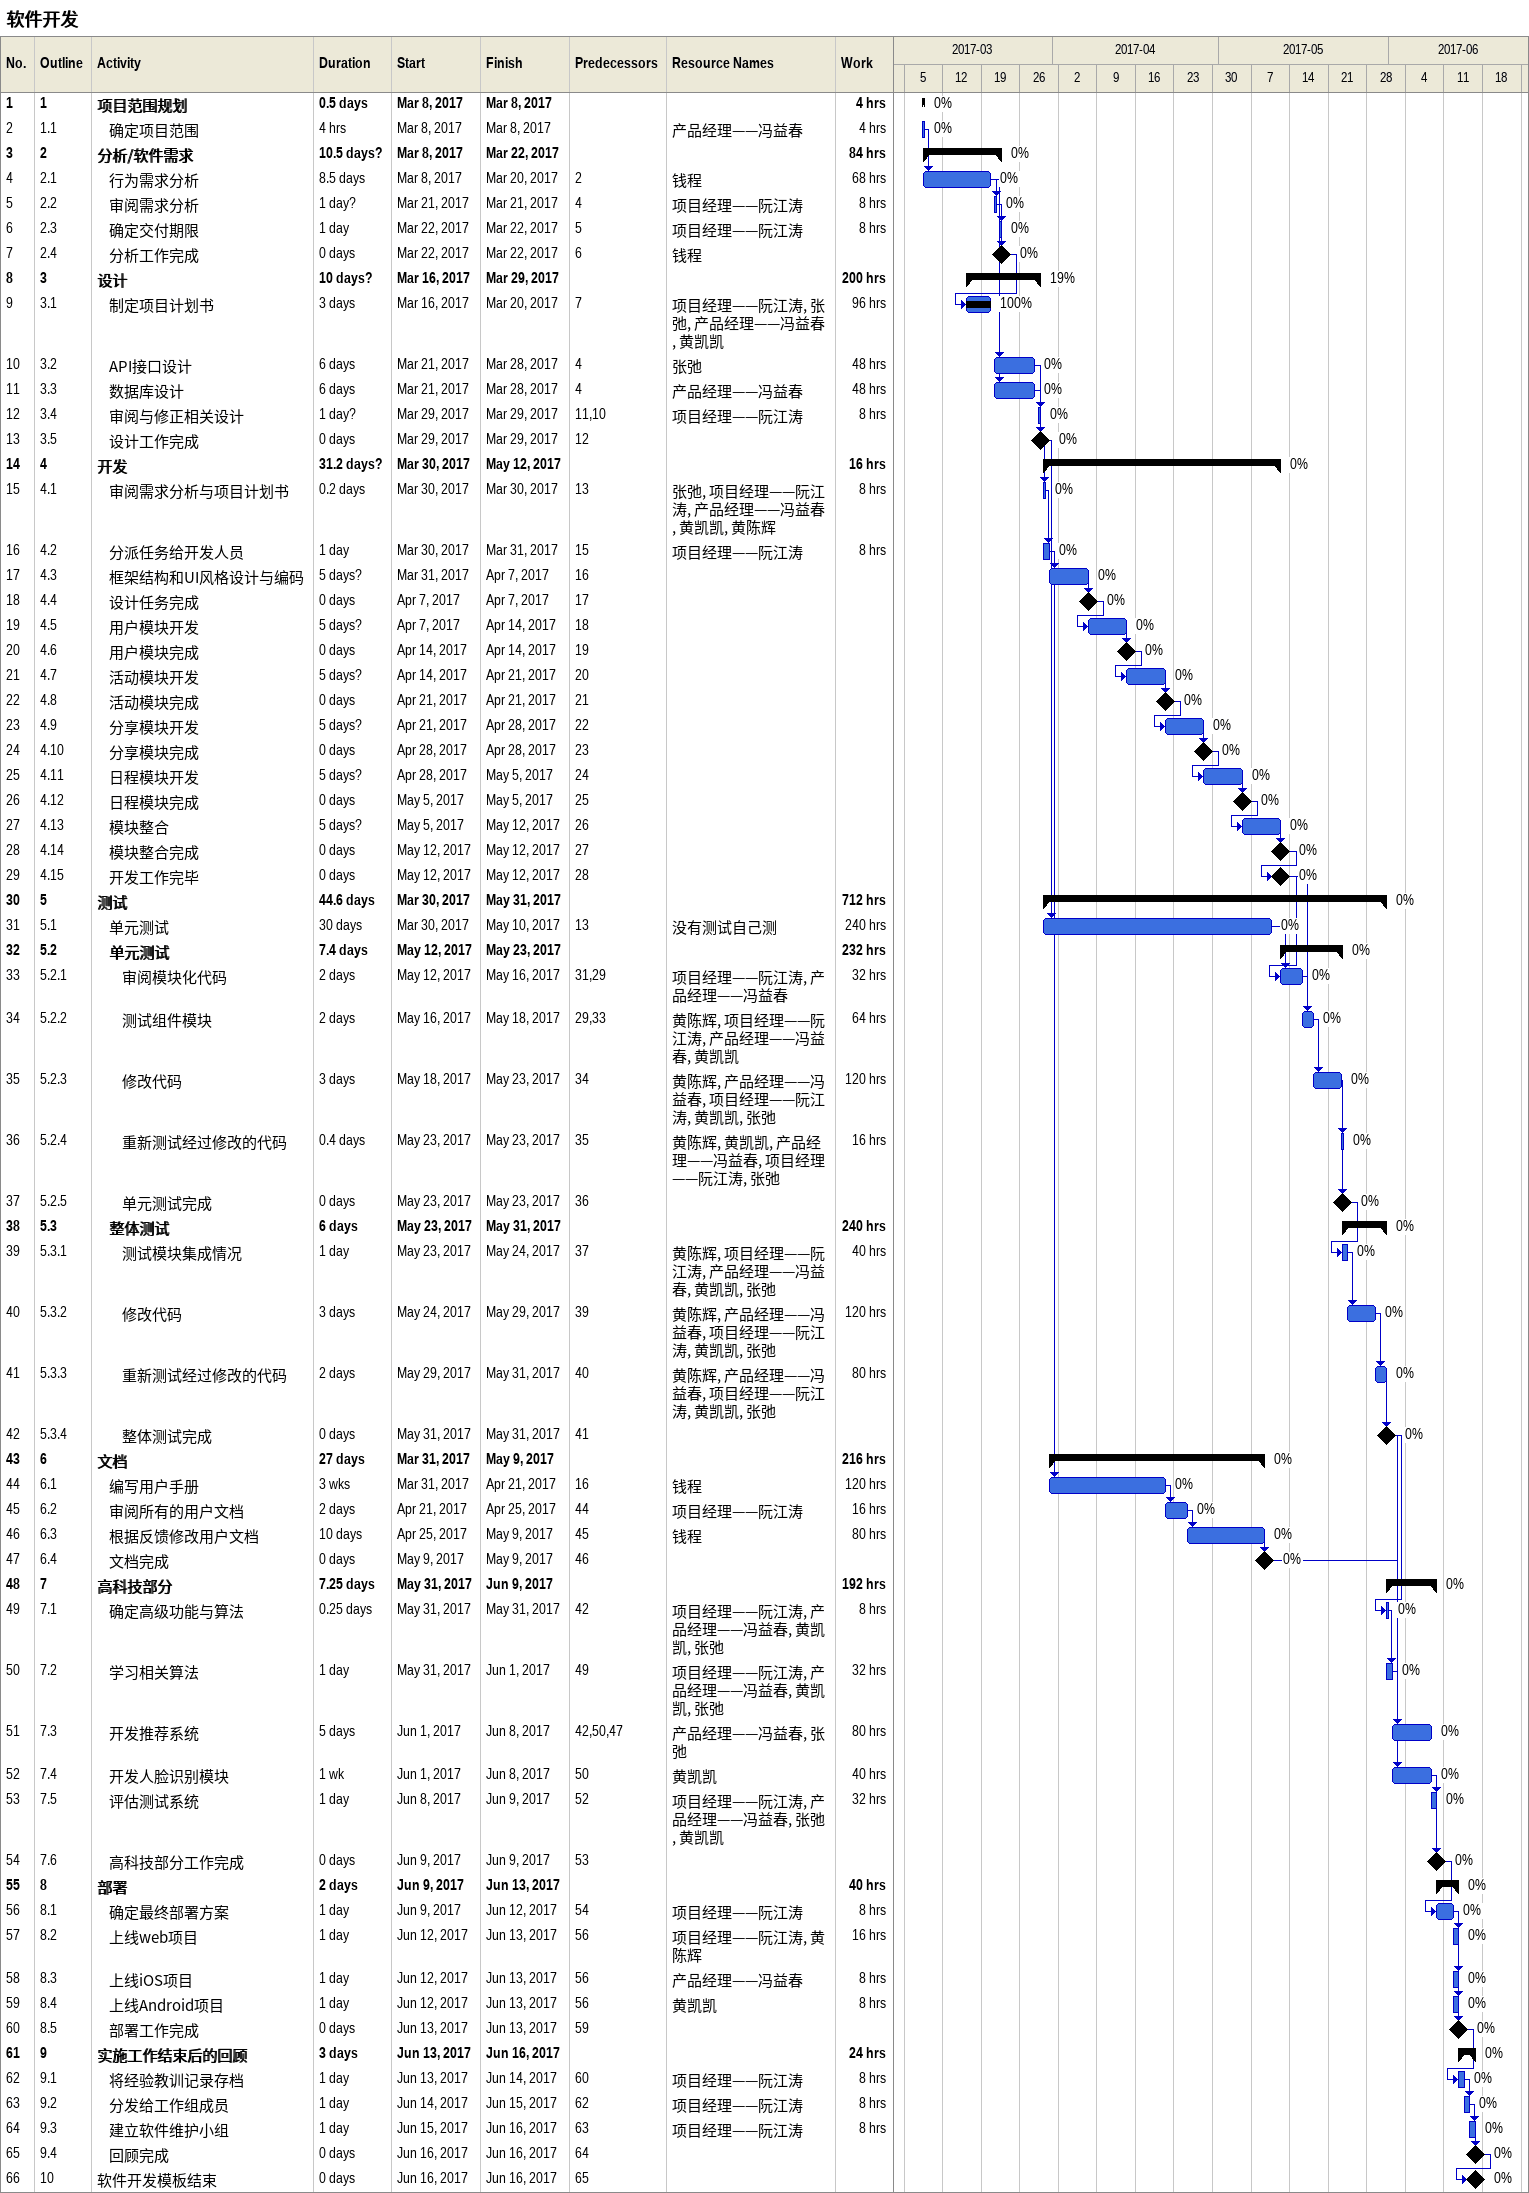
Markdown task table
软件开发

| ID | WBS | Task | Duration | Start | Finish | Predecessors | Resources | % complete | Work (h) |
|---|---|---|---|---|---|---|---|---|---|
| 1 | 1 | **项目范围规划** | 0.5d | 2017-03-08 | 2017-03-08 |  |  | 0 | 4 |
| 2 | 1.1 | 确定项目范围 | 4h | 2017-03-08 | 2017-03-08 |  | 产品经理——冯益春 | 0 | 4 |
| 3 | 2 | **分析/软件需求** | 10.5d? | 2017-03-08 | 2017-03-22 |  |  | 0 | 84 |
| 4 | 2.1 | 行为需求分析 | 8.5d | 2017-03-08 | 2017-03-20 | 2 | 钱程 | 0 | 68 |
| 5 | 2.2 | 审阅需求分析 | 1d? | 2017-03-21 | 2017-03-21 | 4 | 项目经理——阮江涛 | 0 | 8 |
| 6 | 2.3 | 确定交付期限 | 1d | 2017-03-22 | 2017-03-22 | 5 | 项目经理——阮江涛 | 0 | 8 |
| 7 | 2.4 | 分析工作完成 | 0d | 2017-03-22 | 2017-03-22 | 6 | 钱程 | 0 |  |
| 8 | 3 | **设计** | 10d? | 2017-03-16 | 2017-03-29 |  |  | 19 | 200 |
| 9 | 3.1 | 制定项目计划书 | 3d | 2017-03-16 | 2017-03-20 | 7 | 项目经理——阮江涛, 张弛, 产品经理——冯益春, 黄凯凯 | 100 | 96 |
| 10 | 3.2 | API接口设计 | 6d | 2017-03-21 | 2017-03-28 | 4 | 张弛 | 0 | 48 |
| 11 | 3.3 | 数据库设计 | 6d | 2017-03-21 | 2017-03-28 | 4 | 产品经理——冯益春 | 0 | 48 |
| 12 | 3.4 | 审阅与修正相关设计 | 1d? | 2017-03-29 | 2017-03-29 | 11, 10 | 项目经理——阮江涛 | 0 | 8 |
| 13 | 3.5 | 设计工作完成 | 0d | 2017-03-29 | 2017-03-29 | 12 |  | 0 |  |
| 14 | 4 | **开发** | 31.2d? | 2017-03-30 | 2017-05-12 |  |  | 0 | 16 |
| 15 | 4.1 | 审阅需求分析与项目计划书 | 0.2d | 2017-03-30 | 2017-03-30 | 13 | 张弛, 项目经理——阮江涛, 产品经理——冯益春, 黄凯凯, 黄陈辉 | 0 | 8 |
| 16 | 4.2 | 分派任务给开发人员 | 1d | 2017-03-30 | 2017-03-31 | 15 | 项目经理——阮江涛 | 0 | 8 |
| 17 | 4.3 | 框架结构和UI风格设计与编码 | 5d? | 2017-03-31 | 2017-04-07 | 16 |  | 0 |  |
| 18 | 4.4 | 设计任务完成 | 0d | 2017-04-07 | 2017-04-07 | 17 |  | 0 |  |
| 19 | 4.5 | 用户模块开发 | 5d? | 2017-04-07 | 2017-04-14 | 18 |  | 0 |  |
| 20 | 4.6 | 用户模块完成 | 0d | 2017-04-14 | 2017-04-14 | 19 |  | 0 |  |
| 21 | 4.7 | 活动模块开发 | 5d? | 2017-04-14 | 2017-04-21 | 20 |  | 0 |  |
| 22 | 4.8 | 活动模块完成 | 0d | 2017-04-21 | 2017-04-21 | 21 |  | 0 |  |
| 23 | 4.9 | 分享模块开发 | 5d? | 2017-04-21 | 2017-04-28 | 22 |  | 0 |  |
| 24 | 4.10 | 分享模块完成 | 0d | 2017-04-28 | 2017-04-28 | 23 |  | 0 |  |
| 25 | 4.11 | 日程模块开发 | 5d? | 2017-04-28 | 2017-05-05 | 24 |  | 0 |  |
| 26 | 4.12 | 日程模块完成 | 0d | 2017-05-05 | 2017-05-05 | 25 |  | 0 |  |
| 27 | 4.13 | 模块整合 | 5d? | 2017-05-05 | 2017-05-12 | 26 |  | 0 |  |
| 28 | 4.14 | 模块整合完成 | 0d | 2017-05-12 | 2017-05-12 | 27 |  | 0 |  |
| 29 | 4.15 | 开发工作完毕 | 0d | 2017-05-12 | 2017-05-12 | 28 |  | 0 |  |
| 30 | 5 | **测试** | 44.6d | 2017-03-30 | 2017-05-31 |  |  | 0 | 712 |
| 31 | 5.1 | 单元测试 | 30d | 2017-03-30 | 2017-05-10 | 13 | 没有测试自己测 | 0 | 240 |
| 32 | 5.2 | **单元测试** | 7.4d | 2017-05-12 | 2017-05-23 |  |  | 0 | 232 |
| 33 | 5.2.1 | 审阅模块化代码 | 2d | 2017-05-12 | 2017-05-16 | 31, 29 | 项目经理——阮江涛, 产品经理——冯益春 | 0 | 32 |
| 34 | 5.2.2 | 测试组件模块 | 2d | 2017-05-16 | 2017-05-18 | 29, 33 | 黄陈辉, 项目经理——阮江涛, 产品经理——冯益春, 黄凯凯 | 0 | 64 |
| 35 | 5.2.3 | 修改代码 | 3d | 2017-05-18 | 2017-05-23 | 34 | 黄陈辉, 产品经理——冯益春, 项目经理——阮江涛, 黄凯凯, 张弛 | 0 | 120 |
| 36 | 5.2.4 | 重新测试经过修改的代码 | 0.4d | 2017-05-23 | 2017-05-23 | 35 | 黄陈辉, 黄凯凯, 产品经理——冯益春, 项目经理——阮江涛, 张弛 | 0 | 16 |
| 37 | 5.2.5 | 单元测试完成 | 0d | 2017-05-23 | 2017-05-23 | 36 |  | 0 |  |
| 38 | 5.3 | **整体测试** | 6d | 2017-05-23 | 2017-05-31 |  |  | 0 | 240 |
| 39 | 5.3.1 | 测试模块集成情况 | 1d | 2017-05-23 | 2017-05-24 | 37 | 黄陈辉, 项目经理——阮江涛, 产品经理——冯益春, 黄凯凯, 张弛 | 0 | 40 |
| 40 | 5.3.2 | 修改代码 | 3d | 2017-05-24 | 2017-05-29 | 39 | 黄陈辉, 产品经理——冯益春, 项目经理——阮江涛, 黄凯凯, 张弛 | 0 | 120 |
| 41 | 5.3.3 | 重新测试经过修改的代码 | 2d | 2017-05-29 | 2017-05-31 | 40 | 黄陈辉, 产品经理——冯益春, 项目经理——阮江涛, 黄凯凯, 张弛 | 0 | 80 |
| 42 | 5.3.4 | 整体测试完成 | 0d | 2017-05-31 | 2017-05-31 | 41 |  | 0 |  |
| 43 | 6 | **文档** | 27d | 2017-03-31 | 2017-05-09 |  |  | 0 | 216 |
| 44 | 6.1 | 编写用户手册 | 3w | 2017-03-31 | 2017-04-21 | 16 | 钱程 | 0 | 120 |
| 45 | 6.2 | 审阅所有的用户文档 | 2d | 2017-04-21 | 2017-04-25 | 44 | 项目经理——阮江涛 | 0 | 16 |
| 46 | 6.3 | 根据反馈修改用户文档 | 10d | 2017-04-25 | 2017-05-09 | 45 | 钱程 | 0 | 80 |
| 47 | 6.4 | 文档完成 | 0d | 2017-05-09 | 2017-05-09 | 46 |  | 0 |  |
| 48 | 7 | **高科技部分** | 7.25d | 2017-05-31 | 2017-06-09 |  |  | 0 | 192 |
| 49 | 7.1 | 确定高级功能与算法 | 0.25d | 2017-05-31 | 2017-05-31 | 42 | 项目经理——阮江涛, 产品经理——冯益春, 黄凯凯, 张弛 | 0 | 8 |
| 50 | 7.2 | 学习相关算法 | 1d | 2017-05-31 | 2017-06-01 | 49 | 项目经理——阮江涛, 产品经理——冯益春, 黄凯凯, 张弛 | 0 | 32 |
| 51 | 7.3 | 开发推荐系统 | 5d | 2017-06-01 | 2017-06-08 | 42, 50, 47 | 产品经理——冯益春, 张弛 | 0 | 80 |
| 52 | 7.4 | 开发人脸识别模块 | 1w | 2017-06-01 | 2017-06-08 | 50 | 黄凯凯 | 0 | 40 |
| 53 | 7.5 | 评估测试系统 | 1d | 2017-06-08 | 2017-06-09 | 52 | 项目经理——阮江涛, 产品经理——冯益春, 张弛, 黄凯凯 | 0 | 32 |
| 54 | 7.6 | 高科技部分工作完成 | 0d | 2017-06-09 | 2017-06-09 | 53 |  | 0 |  |
| 55 | 8 | **部署** | 2d | 2017-06-09 | 2017-06-13 |  |  | 0 | 40 |
| 56 | 8.1 | 确定最终部署方案 | 1d | 2017-06-09 | 2017-06-12 | 54 | 项目经理——阮江涛 | 0 | 8 |
| 57 | 8.2 | 上线web项目 | 1d | 2017-06-12 | 2017-06-13 | 56 | 项目经理——阮江涛, 黄陈辉 | 0 | 16 |
| 58 | 8.3 | 上线iOS项目 | 1d | 2017-06-12 | 2017-06-13 | 56 | 产品经理——冯益春 | 0 | 8 |
| 59 | 8.4 | 上线Android项目 | 1d | 2017-06-12 | 2017-06-13 | 56 | 黄凯凯 | 0 | 8 |
| 60 | 8.5 | 部署工作完成 | 0d | 2017-06-13 | 2017-06-13 | 59 |  | 0 |  |
| 61 | 9 | **实施工作结束后的回顾** | 3d | 2017-06-13 | 2017-06-16 |  |  | 0 | 24 |
| 62 | 9.1 | 将经验教训记录存档 | 1d | 2017-06-13 | 2017-06-14 | 60 | 项目经理——阮江涛 | 0 | 8 |
| 63 | 9.2 | 分发给工作组成员 | 1d | 2017-06-14 | 2017-06-15 | 62 | 项目经理——阮江涛 | 0 | 8 |
| 64 | 9.3 | 建立软件维护小组 | 1d | 2017-06-15 | 2017-06-16 | 63 | 项目经理——阮江涛 | 0 | 8 |
| 65 | 9.4 | 回顾完成 | 0d | 2017-06-16 | 2017-06-16 | 64 |  | 0 |  |
| 66 | 10 | 软件开发模板结束 | 0d | 2017-06-16 | 2017-06-16 | 65 |  | 0 |  |
